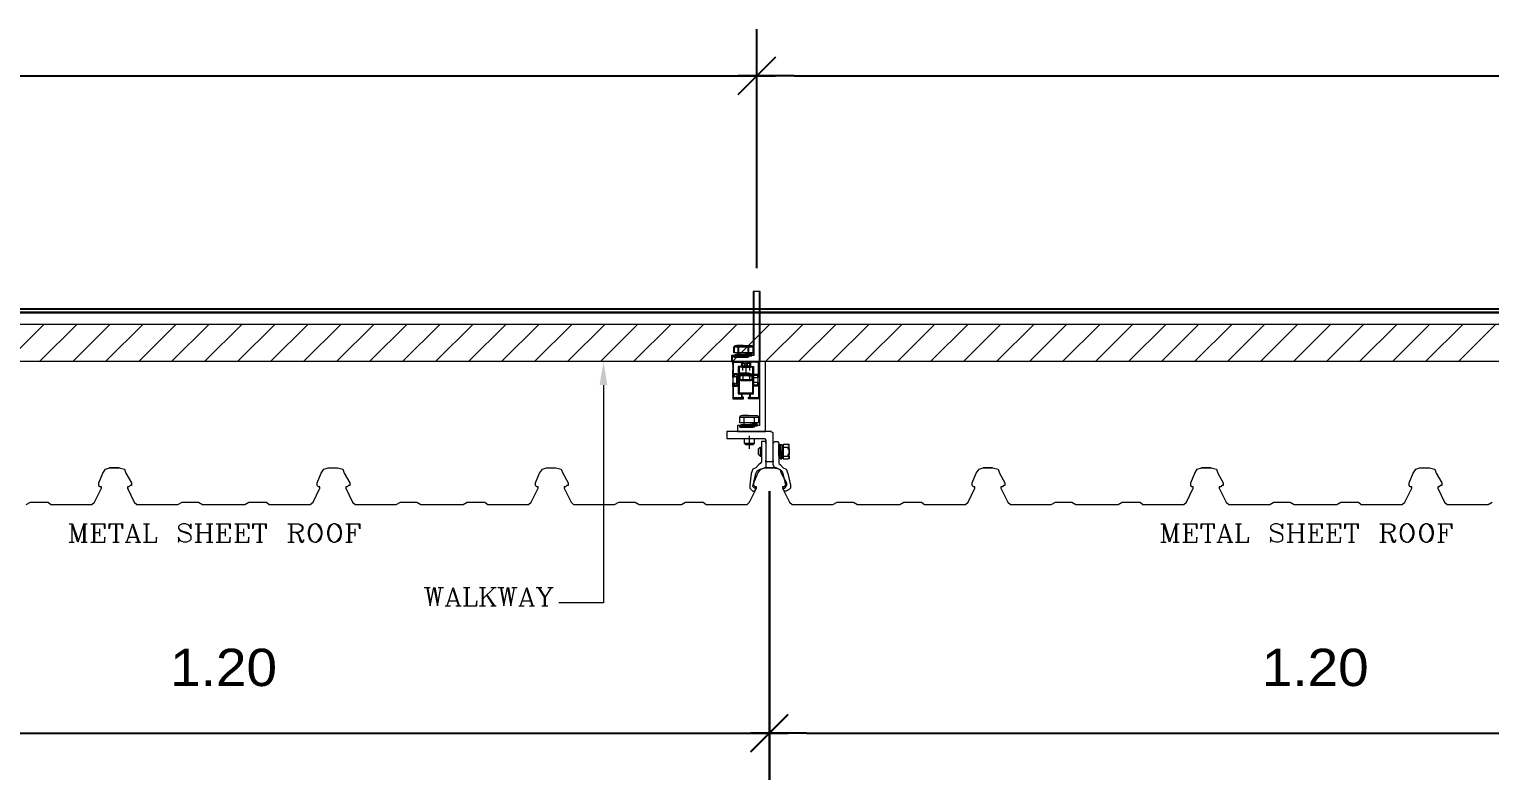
# Model space of a CAD drawing. Header units: millimetres. Extents: x 1732 to 2060, y 1135 to 1322.
# Drawn here: x 1812.8 to 1875.6, y 1198.4 to 1230.6 of the extents above; entities that cross this region are included whole.
import ezdxf

# ---------------------------------------------------------------- set-up
doc = ezdxf.new("R2010")
doc.units = ezdxf.units.MM
doc.layers.get('Defpoints').update_dxf_attribs({"color": 2})
doc.styles.add('MASTER', font='cordia.shx', dxfattribs={"width": 1.1})
doc.dimstyles.new('E0025', dxfattribs={"dimscale": 0.025, "dimtxt": 1.6, "dimasz": 1.6, "dimexe": 2, "dimexo": 1, "dimgap": 2, "dimtad": 1, "dimtih": 1, "dimtoh": 1, "dimdec": 4, "dimzin": 0, "dimdsep": 46, "dimlunit": 6, "dimtxsty": 'MASTER', "dimblk": 'AA', "dimcen": 1, "dimclrd": 256, "dimclre": 256, "dimclrt": 256, "dimadec": 0, "dimazin": 0, "dimtfac": 1, "dimtdec": 4, "dimtix": 1, "dimtmove": 2, "dimatfit": 3, "dimfxl": 1, "dimtolj": 1, "dimtzin": 0, "dimarcsym": 0})

# ---------------------------------------------------------------- blocks, each defined once
blk = doc.blocks.new('AA')
at = {"color": 3}
blk.add_line((-0.5, -0.5), (0.5, 0.5), dxfattribs=at)
at = {"color": 8}
blk.add_line((-1, 0), (0.5, 0), dxfattribs=at)
blk = doc.blocks.new('*D8')
at = {"lineweight": -2}
for p, q in [((1.8188, -0.1789), (1.8188, -0.4881)), ((2.9888, -0.1789), (2.9888, -0.4881)), ((1.8588, -0.4381), (2.9488, -0.4381))]:
    blk.add_line(p, q, dxfattribs=at)
at = {"layer": 'Defpoints', "color": 0}
for p in [(1.8188, -0.1539), (2.9888, -0.1539), (2.9888, -0.4381)]:
    blk.add_point(p, dxfattribs=at)
at = {"linetype": 'ByBlock', "lineweight": -2, "xscale": 0.04, "yscale": 0.04, "zscale": 0.04, "rotation": 180}
blk.add_blockref('AA', (1.8188, -0.4381), dxfattribs=at)
at = {"linetype": 'ByBlock', "lineweight": -2, "xscale": 0.04, "yscale": 0.04, "zscale": 0.04}
blk.add_blockref('AA', (2.9888, -0.4381), dxfattribs=at)
at = {"insert": (2.4038, -0.3681), "char_height": 0.04, "attachment_point": 5, "style": 'MASTER'}
blk.add_mtext('\\A1;1.20', dxfattribs=at)
blk = doc.blocks.new('*D9')
at = {"lineweight": -2}
for p, q in [((2.9885, -0.1789), (2.9885, -0.4881)), ((4.1585, -0.1789), (4.1585, -0.4881)), ((3.0285, -0.4381), (4.1185, -0.4381))]:
    blk.add_line(p, q, dxfattribs=at)
at = {"layer": 'Defpoints', "color": 0}
for p in [(2.9885, -0.1539), (4.1585, -0.1539), (4.1585, -0.4381)]:
    blk.add_point(p, dxfattribs=at)
at = {"linetype": 'ByBlock', "lineweight": -2, "xscale": 0.04, "yscale": 0.04, "zscale": 0.04, "rotation": 180}
blk.add_blockref('AA', (2.9885, -0.4381), dxfattribs=at)
at = {"linetype": 'ByBlock', "lineweight": -2, "xscale": 0.04, "yscale": 0.04, "zscale": 0.04}
blk.add_blockref('AA', (4.1585, -0.4381), dxfattribs=at)
at = {"insert": (3.5735, -0.3681), "char_height": 0.04, "attachment_point": 5, "style": 'MASTER'}
blk.add_mtext('\\A1;1.20', dxfattribs=at)
blk = doc.blocks.new('A$C5e33dab7')
at = {"color": 3, "lineweight": 0}
for points in [[(0.0106, 0.0063), (-0.0127, 0.0063), (-0.0127, 0), (0.0172, 0), (0.0172, 0.075), (0.0106, 0.075)], [(-0.0101, 0.0155), (-0.0086, 0.017), (0.0084, 0.017), (0.0101, 0.0155), (0.0101, 0.0091), (-0.0101, 0.0091)]]:
    blk.add_lwpolyline(points, close=True, dxfattribs=at)
for points in [[(-0.0008, 0.017), (-0.0071, 0.017)], [(-0.0056, 0.017), (-0.0041, 0.017), (-0.0025, 0.017)], [(-0.0101, 0.0155), (-0.0056, 0.0155)], [(0.0084, 0.0076), (0.0008, 0.0076), (-0.0041, 0.0061), (-0.0086, 0.0061), (-0.0101, 0.0061), (-0.0086, 0.0061), (-0.0086, 0.0076), (-0.0041, 0.0076), (0.0008, 0.0076), (0.0038, 0.0076), (0.0053, 0.0091), (0.0068, 0.0091), (0.0053, 0.0091), (0.0068, 0.0091), (0.0084, 0.0091), (0.0068, 0.0091), (0.0053, 0.0076), (0.0008, 0.0076), (0.0038, 0.0076), (0.0038, 0.0091), (0.0053, 0.0091), (-0.0056, 0.0091)], [(-0.0101, 0.0046), (-0.0086, 0.0046), (-0.0086, 0.0061), (0.0008, 0.0061), (0.0038, 0.0061), (0.0084, 0.0061), (0.0038, 0.0061), (0.0008, 0.0046), (-0.0056, 0.0046), (-0.0071, 0.0046), (-0.0086, 0.0046), (-0.0071, 0.0046), (-0.0086, 0.0046), (-0.0101, 0.0046), (-0.0101, 0.0061), (-0.0086, 0.0061)], [(0.0084, 0.0091), (-0.0086, 0.0091)], [(0.0053, 0.0046), (0.0053, 0.0061), (0.0023, 0.0046), (-0.0008, 0.0046), (-0.0041, 0.0046), (-0.0056, 0.0046), (-0.0071, 0.0046), (0.0038, 0.0046), (0.0038, 0.0061), (0.0068, 0.0061), (0.0084, 0.0061), (0.0084, 0.0076), (0.0084, 0.0091), (0.0068, 0.0091), (0.0053, 0.0091), (0.0053, 0.0155), (0.0101, 0.0155)], [(-0.0056, 0.0076), (-0.0056, 0.0091), (-0.0056, 0.0155), (-0.0041, 0.0155), (0.0038, 0.0155), (0.0053, 0.0155)], [(-0.0008, 0.0046), (-0.0025, 0.0046), (-0.0041, 0.0046), (-0.0056, 0.0046)], [(0.0053, 0.0046), (0.0038, 0.0046)]]:
    blk.add_lwpolyline(points, dxfattribs=at)
blk = doc.blocks.new('*D13')
at = {"lineweight": -2}
for p, q in [((0.6353, 0.06), (0.6353, 0.3158)), ((2.9753, 0.06), (2.9753, 0.3158)), ((0.6753, 0.2658), (2.9353, 0.2658))]:
    blk.add_line(p, q, dxfattribs=at)
at = {"layer": 'Defpoints', "color": 0}
for p in [(2.9753, 0.2658), (0.6353, 0.035), (2.9753, 0.035)]:
    blk.add_point(p, dxfattribs=at)
at = {"linetype": 'ByBlock', "lineweight": -2, "xscale": 0.04, "yscale": 0.04, "zscale": 0.04, "rotation": 180}
blk.add_blockref('AA', (0.6353, 0.2658), dxfattribs=at)
at = {"linetype": 'ByBlock', "lineweight": -2, "xscale": 0.04, "yscale": 0.04, "zscale": 0.04}
blk.add_blockref('AA', (2.9753, 0.2658), dxfattribs=at)
at = {"insert": (1.8053, 0.3358), "char_height": 0.04, "attachment_point": 5, "style": 'MASTER'}
blk.add_mtext('\\A1;ADJUST', dxfattribs=at)
blk = doc.blocks.new('*D14')
at = {"lineweight": -2}
for p, q in [((2.9753, 0.06), (2.9753, 0.3158)), ((5.3151, 0.06), (5.3151, 0.3158)), ((3.0153, 0.2658), (5.2751, 0.2658))]:
    blk.add_line(p, q, dxfattribs=at)
at = {"layer": 'Defpoints', "color": 0}
for p in [(5.3151, 0.2658), (2.9753, 0.035), (5.3151, 0.035)]:
    blk.add_point(p, dxfattribs=at)
at = {"linetype": 'ByBlock', "lineweight": -2, "xscale": 0.04, "yscale": 0.04, "zscale": 0.04, "rotation": 180}
blk.add_blockref('AA', (2.9753, 0.2658), dxfattribs=at)
at = {"linetype": 'ByBlock', "lineweight": -2, "xscale": 0.04, "yscale": 0.04, "zscale": 0.04}
blk.add_blockref('AA', (5.3151, 0.2658), dxfattribs=at)
at = {"insert": (4.1452, 0.3358), "char_height": 0.04, "attachment_point": 5, "style": 'MASTER'}
blk.add_mtext('\\A1;ADJUST', dxfattribs=at)
blk = doc.blocks.new('A$Cea3d7e5b')
at = {"color": 80}
blk.add_line((0.3278, 0.0523), (4.5576, 0.0523), dxfattribs=at)
blk.add_lwpolyline([(4.5576, 0.0523), (0.3278, 0.0523), (0.3278, 0.0564), (4.5576, 0.0564)], close=True, dxfattribs=at)
at = {"color": 3}
blk.add_blockref('A$C5e33dab7', (2.3228, 0), dxfattribs=at)
blk = doc.blocks.new('A$C39f6e9bc')
at = {"color": 80}
blk.add_line((0.96642, 0.01229), (5.19622, 0.01229), dxfattribs=at)
blk.add_lwpolyline([(5.19622, 0.01229), (0.96642, 0.01229), (0.96642, 0.01634), (5.19622, 0.01634)], close=True, dxfattribs=at)
at = {"color": 8, "lineweight": 0}
blk.add_lwpolyline([(3.36017, -0.04006), (0.3693, -0.04006), (0.3693, 0), (3.36017, 0), (4.28704, 0), (4.28704, -0.04006)], close=True, dxfattribs=at)
for points in [[(2.17141, -0.04031), (2.21146, 0)], [(2.20665, -0.04031), (2.24696, 0)], [(2.24214, -0.04031), (2.2822, 0)], [(2.27738, -0.04031), (2.31769, 0)], [(2.31287, -0.04031), (2.35293, 0)], [(2.34811, -0.04031), (2.38842, 0)], [(2.38335, -0.04031), (2.42366, 0)], [(2.41885, -0.04031), (2.4589, 0)], [(2.45408, -0.04031), (2.49439, 0)], [(2.48958, -0.04031), (2.52963, 0)], [(2.52482, -0.04031), (2.56513, 0)], [(2.56031, -0.04031), (2.60037, 0)], [(2.59555, -0.04031), (2.63586, 0)], [(2.63104, -0.04031), (2.6711, 0)], [(2.66628, -0.04031), (2.70659, 0)], [(2.70152, -0.04031), (2.74183, 0)], [(2.73701, -0.04031), (2.77732, 0)], [(2.77225, -0.04031), (2.81256, 0)], [(2.80775, -0.04031), (2.8478, 0)], [(2.84299, -0.04031), (2.8833, 0)], [(2.87848, -0.04031), (2.91854, 0)], [(2.91372, -0.04031), (2.95403, 0)], [(2.94921, -0.04031), (2.98927, 0)], [(2.98445, -0.04031), (3.02476, 0)], [(3.01994, -0.04031), (3.06, 0)], [(3.05518, -0.04031), (3.09549, 0)], [(3.09042, -0.04031), (3.13073, 0)], [(3.12592, -0.04031), (3.16597, 0)], [(3.16115, -0.04031), (3.20146, 0)], [(3.19665, -0.04031), (3.2367, 0)], [(3.23189, -0.04031), (3.2722, 0)], [(3.26738, -0.04031), (3.30744, 0)], [(3.30262, -0.04031), (3.34293, 0)], [(3.33811, -0.04031), (3.37817, 0)], [(3.37335, -0.04031), (3.41366, 0)], [(3.40859, -0.04031), (3.4489, 0)], [(3.44408, -0.04031), (3.48439, 0)], [(3.47932, -0.04031), (3.51963, 0)], [(3.51482, -0.04031), (3.55487, 0)], [(3.55006, -0.04031), (3.59037, 0)], [(3.58555, -0.04031), (3.62561, 0)], [(3.62079, -0.04031), (3.6611, 0)], [(3.65628, -0.04031), (3.69634, 0)], [(3.69152, -0.04031), (3.73183, 0)], [(3.72701, -0.04031), (3.76707, 0)], [(2.19245, -0.19344), (2.19676, -0.19065), (2.21577, -0.19065), (2.21882, -0.19344), (2.22034, -0.19344), (2.26115, -0.19344), (2.26268, -0.19344), (2.26546, -0.19065), (2.27282, -0.17594), (2.27282, -0.17442), (2.2713, -0.17442), (2.27003, -0.1729), (2.27003, -0.17011), (2.27434, -0.15972), (2.27738, -0.15541), (2.28169, -0.15389), (2.29183, -0.15389), (2.28169, -0.15389)], [(2.28144, -0.15389), (2.29234, -0.15389)], [(2.29183, -0.15389), (2.29766, -0.15541), (2.29918, -0.15972), (2.30501, -0.17011), (2.30501, -0.1729), (2.30375, -0.1729), (2.30223, -0.17442), (2.3007, -0.17442), (2.3007, -0.17594), (2.30806, -0.19065), (2.31085, -0.19344), (2.31237, -0.19344), (2.3547, -0.19344), (2.35927, -0.19065), (2.37676, -0.19065), (2.38107, -0.19344), (2.38259, -0.19344), (2.42645, -0.19344), (2.43076, -0.19065), (2.44977, -0.19065), (2.45282, -0.19344), (2.45434, -0.19344), (2.49515, -0.19344), (2.49668, -0.19344), (2.49972, -0.19065), (2.50682, -0.17594), (2.50682, -0.17442), (2.50555, -0.17442), (2.50403, -0.1729), (2.50403, -0.17011), (2.50834, -0.15972), (2.51138, -0.15541), (2.51569, -0.15389), (2.52583, -0.15389), (2.53166, -0.15541), (2.53318, -0.15972), (2.53901, -0.17011), (2.53901, -0.1729), (2.53775, -0.1729), (2.53623, -0.17442), (2.5347, -0.17442), (2.5347, -0.17594), (2.54206, -0.19065), (2.54485, -0.19344), (2.54637, -0.19344), (2.5887, -0.19344), (2.59327, -0.19065), (2.61076, -0.19065), (2.61507, -0.19344), (2.61659, -0.19344), (2.66045, -0.19344), (2.66476, -0.19065), (2.68377, -0.19065), (2.68682, -0.19344), (2.68834, -0.19344), (2.72915, -0.19344), (2.73068, -0.19344), (2.73346, -0.19065), (2.74082, -0.17594), (2.74082, -0.17442), (2.73955, -0.17442), (2.73803, -0.1729), (2.73803, -0.17011), (2.74234, -0.15972), (2.74538, -0.15541), (2.74969, -0.15389), (2.75983, -0.15389), (2.76566, -0.15541), (2.76718, -0.15972), (2.77301, -0.17011), (2.77301, -0.1729), (2.77149, -0.1729), (2.77023, -0.17442), (2.7687, -0.17442), (2.7687, -0.17594), (2.77606, -0.19065), (2.77885, -0.19344), (2.78037, -0.19344), (2.8227, -0.19344), (2.82727, -0.19065), (2.84476, -0.19065), (2.84907, -0.19344), (2.85059, -0.19344), (2.89445, -0.19344), (2.89876, -0.19065), (2.91777, -0.19065), (2.92082, -0.19344), (2.92234, -0.19344), (2.96315, -0.19344), (2.96468, -0.19344), (2.96746, -0.19065), (2.97482, -0.17594), (2.97482, -0.17442), (2.97355, -0.17442), (2.97203, -0.1729), (2.97203, -0.17011), (2.97634, -0.15972), (2.97938, -0.15541), (2.98369, -0.15389), (2.99383, -0.15389), (2.98369, -0.15389), (2.99383, -0.15389), (2.99966, -0.15541), (3.00118, -0.15972), (3.00701, -0.17011), (3.00701, -0.1729), (3.00549, -0.1729), (3.00423, -0.17442), (3.0027, -0.17442), (3.0027, -0.17594), (3.01006, -0.19065), (3.01285, -0.19344), (3.01437, -0.19344), (3.0567, -0.19344), (3.06127, -0.19065), (3.07876, -0.19065), (3.08307, -0.19344), (3.08459, -0.19344), (3.12845, -0.19344), (3.13276, -0.19065), (3.15177, -0.19065), (3.15482, -0.19344), (3.15634, -0.19344), (3.19715, -0.19344), (3.19868, -0.19344), (3.20146, -0.19065), (3.20882, -0.17594), (3.20882, -0.17442), (3.2073, -0.17442), (3.20603, -0.1729), (3.20603, -0.17011), (3.21034, -0.15972), (3.21338, -0.15541), (3.21769, -0.15389), (3.22783, -0.15389), (3.21769, -0.15389)], [(3.22783, -0.15389), (3.23366, -0.15541), (3.23518, -0.15972), (3.24101, -0.17011), (3.24101, -0.1729), (3.23949, -0.1729), (3.23823, -0.17442), (3.2367, -0.17442), (3.2367, -0.17594), (3.24406, -0.19065), (3.24685, -0.19344), (3.24837, -0.19344), (3.2907, -0.19344), (3.29527, -0.19065), (3.31276, -0.19065), (3.31707, -0.19344), (3.31859, -0.19344), (3.36245, -0.19344), (3.36676, -0.19065), (3.38577, -0.19065), (3.38882, -0.19344), (3.39034, -0.19344), (3.43115, -0.19344), (3.43268, -0.19344), (3.43546, -0.19065), (3.44282, -0.17594), (3.44282, -0.17442), (3.4413, -0.17442), (3.44003, -0.1729), (3.44003, -0.17011), (3.44434, -0.15972), (3.44713, -0.15541), (3.45169, -0.15389), (3.46183, -0.15389), (3.45169, -0.15389)], [(3.45144, -0.15389), (3.46208, -0.15389)], [(3.46183, -0.15389), (3.46766, -0.15541), (3.46918, -0.15972), (3.47501, -0.17011), (3.47501, -0.1729), (3.47349, -0.1729), (3.47223, -0.17442), (3.4707, -0.17442), (3.4707, -0.17594), (3.47806, -0.19065), (3.48085, -0.19344), (3.48237, -0.19344), (3.5247, -0.19344), (3.52927, -0.19065), (3.54676, -0.19065), (3.55107, -0.19344), (3.55259, -0.19344), (3.59645, -0.19344), (3.60076, -0.19065), (3.61977, -0.19065), (3.62282, -0.19344), (3.62408, -0.19344), (3.66515, -0.19344), (3.66668, -0.19344), (3.66946, -0.19065), (3.67682, -0.17594), (3.67682, -0.17442), (3.6753, -0.17442), (3.67403, -0.1729), (3.67403, -0.17011), (3.67834, -0.15972), (3.68113, -0.15541), (3.68569, -0.15389), (3.69583, -0.15389), (3.70166, -0.15541), (3.70318, -0.15972), (3.70901, -0.17011), (3.70901, -0.1729), (3.70749, -0.1729), (3.70623, -0.17442), (3.7047, -0.17442), (3.7047, -0.17594), (3.71206, -0.19065), (3.71485, -0.19344), (3.71637, -0.19344), (3.7587, -0.19344), (3.76301, -0.19065)], [(2.30172, -0.17721), (2.30172, -0.17569)]]:
    blk.add_lwpolyline(points, dxfattribs=at)
at = {"color": 3, "lineweight": 0}
for points in [[(2.94946, -0.04082), (2.95023, -0.04006)], [(2.95023, -0.04259), (2.94946, -0.0431), (2.94946, -0.04259), (2.94946, -0.04208), (2.94946, -0.04183), (2.94946, -0.04132), (2.94946, -0.04107), (2.94946, -0.04056), (2.94946, -0.04006), (2.96087, -0.04006), (2.96087, -0.04132), (2.96087, -0.04158), (2.95961, -0.04158), (2.95935, -0.04183), (2.95935, -0.04538), (2.96746, -0.04538), (2.96772, -0.04513), (2.96772, -0.04158), (2.9662, -0.04158), (2.9662, -0.04132), (2.9662, -0.04031), (2.9662, -0.04006), (2.97761, -0.04006), (2.97761, -0.04031), (2.97761, -0.04056), (2.97761, -0.04082), (2.97761, -0.04107), (2.97761, -0.04132), (2.97761, -0.04183)], [(2.94946, -0.04208), (2.95023, -0.04132)], [(2.94946, -0.0431), (2.94946, -0.04361), (2.94946, -0.04386), (2.94946, -0.04437), (2.94946, -0.04462), (2.94946, -0.04538), (2.94946, -0.04563), (2.94946, -0.04614), (2.94946, -0.04639), (2.94946, -0.04715), (2.94946, -0.04741), (2.95023, -0.04639)], [(2.94946, -0.04462), (2.95023, -0.04386)], [(2.94946, -0.04589), (2.95023, -0.04538)], [(2.95048, -0.04082), (2.95124, -0.04006)], [(2.952, -0.04082), (2.95251, -0.04006)], [(2.95327, -0.04082), (2.95403, -0.04006)], [(2.95454, -0.04082), (2.9553, -0.04006)], [(2.9553, -0.04639), (2.95631, -0.04538)], [(2.9553, -0.04766), (2.95606, -0.0469)], [(2.95555, -0.04082), (2.95656, -0.04006)], [(2.97076, -0.04639), (2.95606, -0.04639), (2.95606, -0.07377), (2.95631, -0.07377), (2.97076, -0.07377), (2.97101, -0.07377), (2.97101, -0.04639), (2.97076, -0.04639), (2.97152, -0.04538)], [(2.95656, -0.04639), (2.95758, -0.04538)], [(2.95707, -0.04082), (2.95758, -0.04006)], [(2.95808, -0.04639), (2.95935, -0.04462)], [(2.95834, -0.04082), (2.9591, -0.04006)], [(2.95859, -0.04183), (2.96037, -0.04006)], [(2.95859, -0.0431), (2.95935, -0.04208)], [(2.95859, -0.04437), (2.95935, -0.04335)], [(2.9591, -0.04513), (2.96366, -0.04513), (2.96366, -0.04082)], [(2.95935, -0.04639), (2.96011, -0.04538)], [(2.96011, -0.04158), (2.96087, -0.04082)], [(2.96011, -0.04969), (2.96011, -0.04639), (2.96113, -0.04538), (2.9662, -0.04538), (2.96721, -0.04639), (2.96721, -0.04969)], [(2.96011, -0.04639), (2.96721, -0.04639)], [(2.96062, -0.04639), (2.96138, -0.04538)], [(2.96113, -0.04183), (2.96113, -0.04006)], [(2.96189, -0.04513), (2.96189, -0.04183)], [(2.96189, -0.04639), (2.9629, -0.04538)], [(2.96315, -0.04639), (2.96417, -0.04538)], [(2.96366, -0.05172), (2.96366, -0.04234)], [(2.96797, -0.04513), (2.96366, -0.04513)], [(2.96442, -0.04639), (2.96518, -0.04538)], [(2.96518, -0.04513), (2.96518, -0.04183)], [(2.96569, -0.04639), (2.96645, -0.04538)], [(2.96594, -0.04183), (2.96594, -0.04006)], [(2.9662, -0.04056), (2.9667, -0.04006)], [(2.96645, -0.04158), (2.96797, -0.04006)], [(2.96696, -0.04639), (2.96848, -0.04462)], [(2.96772, -0.04158), (2.96924, -0.04006)], [(2.96772, -0.04285), (2.96848, -0.04208)], [(2.96772, -0.04411), (2.96848, -0.0431)], [(2.96797, -0.04639), (2.96924, -0.04538)], [(2.97685, -0.04107), (2.97685, -0.04082), (2.96848, -0.04082), (2.96848, -0.04538), (2.96873, -0.04538), (2.97177, -0.04538), (2.97177, -0.05375), (2.97228, -0.05375), (2.97685, -0.05375), (2.97685, -0.04107), (2.97761, -0.04056), (2.97761, -0.04031)], [(2.96949, -0.04639), (2.97051, -0.04538)], [(2.96975, -0.04082), (2.97051, -0.04006)], [(2.97101, -0.04082), (2.97177, -0.04006)], [(2.97101, -0.04715), (2.97177, -0.04639)], [(2.97228, -0.04082), (2.97304, -0.04006)], [(2.97355, -0.04082), (2.97431, -0.04006)], [(2.97482, -0.04082), (2.97583, -0.04006)], [(2.97608, -0.04082), (2.97685, -0.04006)], [(2.97685, -0.04234), (2.97761, -0.04183), (2.97761, -0.04208), (2.97761, -0.04259), (2.97761, -0.0431), (2.97761, -0.04361), (2.97761, -0.04386), (2.97761, -0.04437), (2.97685, -0.04487)], [(2.97685, -0.04361), (2.97761, -0.0431), (2.97761, -0.04285)], [(2.97685, -0.04639), (2.97761, -0.04563), (2.97761, -0.04538), (2.97761, -0.04462), (2.97761, -0.04437)], [(2.97685, -0.04741), (2.97761, -0.0469)], [(2.97761, -0.04538), (2.97761, -0.04563), (2.97761, -0.04614), (2.97761, -0.04639), (2.97761, -0.04715), (2.97761, -0.04741), (2.97761, -0.04792)], [(2.94946, -0.04741), (2.94946, -0.04792), (2.94946, -0.04817), (2.94946, -0.04868), (2.94946, -0.04893), (2.94946, -0.04969), (2.95023, -0.04893)], [(2.94946, -0.04842), (2.95023, -0.04766)], [(2.94946, -0.05654), (2.94946, -0.06363), (2.95377, -0.06363), (2.95377, -0.06693), (2.94946, -0.06693), (2.94946, -0.06363), (2.94946, -0.06313), (2.95073, -0.06313), (2.95099, -0.06313), (2.95099, -0.06541), (2.95124, -0.06566), (2.95504, -0.06566), (2.95504, -0.06541), (2.9553, -0.06541), (2.9553, -0.05476), (2.95504, -0.05451), (2.95099, -0.05451), (2.95099, -0.05654), (2.95073, -0.05679), (2.94946, -0.05679), (2.94946, -0.05654), (2.94946, -0.05603), (2.94946, -0.05577), (2.94946, -0.05501), (2.94946, -0.05476), (2.94946, -0.05425), (2.94946, -0.054), (2.94946, -0.05349), (2.94946, -0.05299), (2.94946, -0.05248), (2.94946, -0.05223), (2.94946, -0.05172), (2.94946, -0.05121), (2.94946, -0.0507), (2.94946, -0.05045), (2.94946, -0.04994), (2.94946, -0.04969)], [(2.94946, -0.05096), (2.95023, -0.05045)], [(2.94946, -0.05223), (2.95023, -0.05172)], [(2.94946, -0.05349), (2.95023, -0.05273)], [(2.95377, -0.06363), (2.95377, -0.05654), (2.94946, -0.05654), (2.94946, -0.05299), (2.95377, -0.05299), (2.95377, -0.05654)], [(2.94946, -0.05501), (2.94946, -0.05476), (2.95048, -0.05375)], [(2.94946, -0.05603), (2.95175, -0.05375)], [(2.94997, -0.05679), (2.95099, -0.05603)], [(2.95225, -0.05451), (2.95301, -0.05375)], [(2.95327, -0.05451), (2.95428, -0.05375)], [(2.95454, -0.05451), (2.95606, -0.05324)], [(2.9553, -0.04893), (2.95606, -0.04817)], [(2.9553, -0.0502), (2.95606, -0.04944)], [(2.9553, -0.05172), (2.95606, -0.0507)], [(2.9553, -0.05273), (2.95606, -0.05172)], [(2.9553, -0.05527), (2.95606, -0.05451)], [(2.9553, -0.05679), (2.95606, -0.05577)], [(2.9553, -0.05806), (2.95606, -0.05679)], [(2.9553, -0.05932), (2.95606, -0.05831)], [(2.9553, -0.06034), (2.95606, -0.05958)], [(2.9553, -0.06186), (2.95606, -0.06085)], [(2.9553, -0.06313), (2.95606, -0.06211)], [(2.95707, -0.05248), (2.95808, -0.05248), (2.95808, -0.05349), (2.96417, -0.05349), (2.9662, -0.05349), (2.96924, -0.05349), (2.9662, -0.05349), (2.96417, -0.05248), (2.96011, -0.05248), (2.9591, -0.05248), (2.95808, -0.05248), (2.9591, -0.05248), (2.95808, -0.05248), (2.95707, -0.05248), (2.95707, -0.05349), (2.95808, -0.05349)], [(2.96924, -0.05451), (2.96417, -0.05451), (2.96113, -0.05349), (2.95808, -0.05349), (2.95707, -0.05349), (2.95808, -0.05349), (2.95808, -0.05451), (2.96113, -0.05451), (2.96417, -0.05451), (2.9662, -0.05451), (2.96721, -0.05552), (2.96823, -0.05552), (2.96721, -0.05552), (2.96823, -0.05552), (2.96924, -0.05552), (2.96823, -0.05552), (2.96721, -0.05451), (2.96417, -0.05451), (2.9662, -0.05451), (2.9662, -0.05552), (2.96721, -0.05552), (2.96011, -0.05552)], [(2.95707, -0.05958), (2.96011, -0.05958)], [(2.96924, -0.05552), (2.95808, -0.05552)], [(2.96721, -0.05248), (2.96721, -0.05349), (2.96518, -0.05248), (2.96315, -0.05248), (2.96113, -0.05248), (2.96011, -0.05248), (2.9591, -0.05248), (2.9662, -0.05248), (2.9662, -0.05349), (2.96823, -0.05349), (2.96924, -0.05349), (2.96924, -0.05451), (2.96924, -0.05552), (2.96823, -0.05552), (2.96721, -0.05552), (2.96721, -0.05958), (2.97025, -0.05958)], [(2.96315, -0.06059), (2.9591, -0.06059)], [(2.96315, -0.05248), (2.96214, -0.05248), (2.96113, -0.05248), (2.96011, -0.05248)], [(2.96011, -0.05451), (2.96011, -0.05552), (2.96011, -0.05958), (2.96113, -0.05958), (2.9662, -0.05958), (2.96721, -0.05958)], [(2.96011, -0.06059), (2.96113, -0.06059), (2.96214, -0.06059)], [(2.96721, -0.05248), (2.9662, -0.05248)], [(2.97101, -0.04842), (2.97177, -0.04741)], [(2.97101, -0.04969), (2.97177, -0.04868)], [(2.97101, -0.05096), (2.97177, -0.04994)], [(2.97101, -0.05223), (2.97177, -0.05146)], [(2.97101, -0.05349), (2.97177, -0.05273)], [(2.97101, -0.05476), (2.97203, -0.05375)], [(2.97101, -0.05603), (2.97177, -0.05501)], [(2.97101, -0.0573), (2.97177, -0.05654)], [(2.97101, -0.05856), (2.97177, -0.0578)], [(2.97101, -0.05983), (2.97177, -0.05907)], [(2.97101, -0.06135), (2.97177, -0.06034)], [(2.97101, -0.06237), (2.97177, -0.06161)], [(2.97203, -0.05451), (2.97203, -0.05476), (2.97177, -0.05476), (2.97177, -0.06541), (2.97228, -0.06566), (2.97608, -0.06566), (2.97634, -0.06541), (2.97634, -0.06313), (2.97761, -0.06313), (2.97761, -0.06363), (2.97761, -0.06414), (2.97761, -0.06465), (2.97761, -0.0649), (2.97761, -0.06541), (2.97761, -0.06566), (2.97761, -0.06617), (2.97761, -0.06668), (2.97761, -0.06693), (2.97761, -0.06744), (2.97761, -0.06769), (2.97761, -0.06845), (2.97761, -0.06921), (2.97761, -0.06946), (2.97761, -0.07023), (2.97761, -0.07048), (2.97761, -0.07099)], [(2.97634, -0.05755), (2.97203, -0.05755)], [(2.97761, -0.05577), (2.97761, -0.05603), (2.97761, -0.05628), (2.97761, -0.05654), (2.97761, -0.05679), (2.97634, -0.05679), (2.97634, -0.05654), (2.97634, -0.05476), (2.97608, -0.05476), (2.97608, -0.05451), (2.97228, -0.05451)], [(2.97254, -0.05451), (2.9733, -0.05375)], [(2.9738, -0.05451), (2.97482, -0.05375)], [(2.97507, -0.05451), (2.97583, -0.05375)], [(2.97634, -0.05476), (2.97761, -0.05299)], [(2.97634, -0.05603), (2.97761, -0.05451)], [(2.97786, -0.05679), (2.97634, -0.05679)], [(2.97685, -0.04868), (2.97761, -0.04792), (2.97761, -0.04817), (2.97761, -0.04868), (2.97761, -0.04893), (2.97761, -0.04969), (2.97761, -0.04994), (2.97761, -0.05045), (2.97761, -0.0507), (2.97761, -0.05121), (2.97761, -0.05172), (2.97761, -0.05223), (2.97761, -0.05248), (2.97761, -0.05299), (2.97761, -0.05349), (2.97761, -0.054), (2.97761, -0.05425), (2.97761, -0.05476), (2.97761, -0.05501), (2.97761, -0.05577), (2.97685, -0.05679)], [(2.97685, -0.04994), (2.97761, -0.04944)], [(2.97685, -0.05146), (2.97761, -0.0507)], [(2.97685, -0.05273), (2.97761, -0.05197)], [(2.97685, -0.05375), (2.97685, -0.05349)], [(2.81079, -0.06566), (2.81079, -0.29865), (2.76313, -0.29865)], [(2.95023, -0.06693), (2.94946, -0.06744), (2.94946, -0.06693), (2.94946, -0.06668), (2.94946, -0.06617), (2.94946, -0.06566), (2.94946, -0.06541), (2.94946, -0.0649), (2.94946, -0.06465), (2.94946, -0.06414), (2.94946, -0.06363), (2.94997, -0.06313)], [(2.94946, -0.06515), (2.94946, -0.0649), (2.95099, -0.06363)], [(2.94946, -0.06617), (2.95099, -0.06465)], [(2.94946, -0.06744), (2.94946, -0.06744)], [(2.94946, -0.06744), (2.94946, -0.06769), (2.94946, -0.06845), (2.94946, -0.06921), (2.94946, -0.06946), (2.94946, -0.07023), (2.94946, -0.06997), (2.95023, -0.06946)], [(2.94946, -0.0687), (2.95023, -0.0682)], [(2.94946, -0.07023), (2.94946, -0.07048), (2.94946, -0.07099), (2.94946, -0.07124), (2.94946, -0.072), (2.94946, -0.07276), (2.94946, -0.07301), (2.94946, -0.07352), (2.94946, -0.07377), (2.94946, -0.07428), (2.94946, -0.07479), (2.94946, -0.07504), (2.94946, -0.07555), (2.94946, -0.07606), (2.94946, -0.07631), (2.94946, -0.07707), (2.94946, -0.07783), (2.94946, -0.07808), (2.94946, -0.07885), (2.94946, -0.0791), (2.94946, -0.07961), (2.94946, -0.07986), (2.94946, -0.08011), (2.96087, -0.08011), (2.96087, -0.07986), (2.96087, -0.07859), (2.96087, -0.07834), (2.95935, -0.07834), (2.95935, -0.07479), (2.95961, -0.07479), (2.96746, -0.07479), (2.96848, -0.07377)], [(2.94946, -0.07124), (2.95023, -0.07048)], [(2.94946, -0.07251), (2.95023, -0.072)], [(2.94946, -0.07276), (2.94946, -0.07276)], [(2.94946, -0.07377), (2.95023, -0.07327)], [(2.94946, -0.07504), (2.95023, -0.07454)], [(2.94946, -0.07631), (2.95023, -0.0758)], [(2.94946, -0.07758), (2.95023, -0.07707)], [(2.94946, -0.0791), (2.95023, -0.07808)], [(2.94972, -0.08011), (2.95048, -0.0791), (2.95023, -0.0791), (2.95023, -0.06617), (2.95504, -0.06617), (2.9553, -0.06642), (2.9553, -0.07479), (2.95859, -0.07479), (2.95859, -0.0791), (2.95048, -0.0791)], [(2.95073, -0.06617), (2.95149, -0.06566)], [(2.952, -0.06617), (2.95276, -0.06566)], [(2.95327, -0.06617), (2.95403, -0.06566)], [(2.95454, -0.06617), (2.95606, -0.06465)], [(2.9553, -0.06414), (2.95606, -0.06313)], [(2.9553, -0.06693), (2.95606, -0.06592)], [(2.9553, -0.0682), (2.95606, -0.06718)], [(2.9553, -0.06946), (2.95606, -0.06845)], [(2.9553, -0.07048), (2.95606, -0.06972)], [(2.9553, -0.072), (2.95606, -0.07099)], [(2.9553, -0.07327), (2.95606, -0.07225)], [(2.9553, -0.07454), (2.95606, -0.07352)], [(2.95631, -0.07479), (2.95707, -0.07377)], [(2.95758, -0.07479), (2.95834, -0.07377)], [(2.95859, -0.07479), (2.95961, -0.07377)], [(2.95859, -0.07606), (2.95935, -0.0753)], [(2.95859, -0.07732), (2.95935, -0.07656)], [(2.95859, -0.07859), (2.95935, -0.07783)], [(2.95986, -0.07479), (2.96087, -0.07377)], [(2.96138, -0.07479), (2.96214, -0.07377)], [(2.96265, -0.07479), (2.96341, -0.07377)], [(2.96392, -0.07479), (2.96468, -0.07377)], [(2.96518, -0.07479), (2.9662, -0.07377)], [(2.97761, -0.07352), (2.97761, -0.07377), (2.97761, -0.07428), (2.97761, -0.07479), (2.97761, -0.07504), (2.97761, -0.07555), (2.97761, -0.07606), (2.97761, -0.07631), (2.97761, -0.07707), (2.97761, -0.07783), (2.97761, -0.07808), (2.97761, -0.07885), (2.97761, -0.0791), (2.97761, -0.07961), (2.97761, -0.07986), (2.97761, -0.08011), (2.9662, -0.08011), (2.9662, -0.07986), (2.9662, -0.07859), (2.9662, -0.07834), (2.96746, -0.07834), (2.96772, -0.07834), (2.96772, -0.07808), (2.96772, -0.07479), (2.96746, -0.07479)], [(2.9662, -0.07986), (2.96848, -0.07758)], [(2.96645, -0.07479), (2.96746, -0.07377)], [(2.96772, -0.07606), (2.96848, -0.07504)], [(2.96772, -0.07707), (2.96848, -0.07631)], [(2.96899, -0.07479), (2.96975, -0.07377)], [(2.97025, -0.07479), (2.97177, -0.07301)], [(2.97101, -0.06363), (2.97177, -0.06287)], [(2.97101, -0.0649), (2.97177, -0.06414)], [(2.97101, -0.06642), (2.97203, -0.06541)], [(2.97101, -0.06744), (2.97177, -0.06668)], [(2.97101, -0.0687), (2.97177, -0.06794)], [(2.97101, -0.06997), (2.97177, -0.06921)], [(2.97101, -0.07149), (2.97177, -0.07048)], [(2.97101, -0.07276), (2.97177, -0.07175)], [(2.97152, -0.07479), (2.97177, -0.07428)], [(2.97634, -0.06262), (2.97203, -0.06262)], [(2.97228, -0.06617), (2.97304, -0.06566)], [(2.97355, -0.06617), (2.97431, -0.06566)], [(2.97482, -0.06617), (2.97583, -0.06566)], [(2.97608, -0.06617), (2.97761, -0.06465)], [(2.97786, -0.06287), (2.97634, -0.06287)], [(2.97634, -0.06363), (2.97659, -0.06313)], [(2.97634, -0.0649), (2.97761, -0.06313)], [(2.97685, -0.06668), (2.97761, -0.06592)], [(2.97685, -0.06794), (2.97761, -0.06744)], [(2.97685, -0.06921), (2.97761, -0.06845)], [(2.97685, -0.07048), (2.97761, -0.06972)], [(2.97685, -0.07175), (2.97761, -0.07099), (2.97761, -0.07124), (2.97761, -0.072), (2.97761, -0.07276), (2.97761, -0.07301), (2.97761, -0.07352), (2.97685, -0.07428)], [(2.97685, -0.07301), (2.97761, -0.07225)], [(2.97685, -0.07555), (2.97761, -0.07479)], [(2.97685, -0.07682), (2.97761, -0.07606)], [(2.97685, -0.07808), (2.97761, -0.07732)], [(2.95099, -0.08011), (2.95175, -0.0791)], [(2.95225, -0.08011), (2.95301, -0.0791)], [(2.95327, -0.08011), (2.95428, -0.0791)], [(2.95479, -0.08011), (2.95555, -0.0791)], [(2.95606, -0.08011), (2.95682, -0.0791)], [(2.95732, -0.08011), (2.95808, -0.0791)], [(2.95859, -0.08011), (2.96011, -0.07834)], [(2.95986, -0.08011), (2.96087, -0.07885)], [(2.9662, -0.07885), (2.96645, -0.07834)], [(2.96746, -0.08011), (2.96848, -0.0791)], [(2.96873, -0.08011), (2.96949, -0.0791)], [(2.97, -0.08011), (2.97076, -0.0791)], [(2.97152, -0.08011), (2.97203, -0.0791)], [(2.97254, -0.08011), (2.9733, -0.0791)], [(2.9738, -0.08011), (2.97482, -0.0791)], [(2.97507, -0.08011), (2.97583, -0.0791)], [(2.97659, -0.08011), (2.97761, -0.07859)], [(2.95682, -0.09963), (2.96163, -0.09963)], [(2.97558, -0.10749), (2.96772, -0.10749), (2.96315, -0.10901), (2.95834, -0.10901), (2.95682, -0.10901), (2.95834, -0.10901), (2.95834, -0.10749), (2.96315, -0.10749), (2.96772, -0.10749), (2.97076, -0.10749), (2.97254, -0.10597), (2.97406, -0.10597), (2.97254, -0.10597), (2.97406, -0.10597), (2.97558, -0.10597), (2.97406, -0.10597), (2.97254, -0.10749), (2.96772, -0.10749), (2.97076, -0.10749), (2.97076, -0.10597), (2.97254, -0.10597), (2.96163, -0.10597)], [(2.95682, -0.11054), (2.95834, -0.11054), (2.95834, -0.10901), (2.96772, -0.10901), (2.97076, -0.10901), (2.97558, -0.10901), (2.97076, -0.10901), (2.96772, -0.11054), (2.96163, -0.11054), (2.95986, -0.11054), (2.95834, -0.11054), (2.95986, -0.11054), (2.95834, -0.11054), (2.95682, -0.11054), (2.95682, -0.10901), (2.95834, -0.10901)], [(2.97558, -0.10597), (2.95834, -0.10597)], [(2.9662, -0.09811), (2.95986, -0.09811)], [(2.97254, -0.11054), (2.97254, -0.10901), (2.96924, -0.11054), (2.9662, -0.11054), (2.96315, -0.11054), (2.96163, -0.11054), (2.95986, -0.11054), (2.97076, -0.11054), (2.97076, -0.10901), (2.97406, -0.10901), (2.97558, -0.10901), (2.97558, -0.10749), (2.97558, -0.10597), (2.97406, -0.10597), (2.97254, -0.10597), (2.97254, -0.09963), (2.9771, -0.09963)], [(2.96163, -0.09811), (2.96315, -0.09811), (2.96468, -0.09811)], [(2.96163, -0.10749), (2.96163, -0.10597), (2.96163, -0.09963), (2.96315, -0.09963), (2.97076, -0.09963), (2.97254, -0.09963)], [(2.99256, -0.12752), (2.99434, -0.126), (2.99738, -0.126), (2.9989, -0.12752), (2.9989, -0.1478), (2.9989, -0.14932), (3.00042, -0.15085), (3.00346, -0.15389), (3.00676, -0.15541), (3.00828, -0.16023), (3.01132, -0.17265), (3.01132, -0.17569), (3.0098, -0.17721), (3.00676, -0.17899), (3.00524, -0.17899), (3.00346, -0.17721), (3.00346, -0.17569), (3.00524, -0.17569), (3.00676, -0.17417), (3.00346, -0.16023), (3.00194, -0.15718), (2.9989, -0.15541), (2.99586, -0.15389), (2.99434, -0.15389), (2.99256, -0.15085), (2.99256, -0.11814), (2.99256, -0.11662), (2.98952, -0.1151), (2.94439, -0.1151), (2.94287, -0.1151), (2.94287, -0.11662), (2.94287, -0.12118), (2.94287, -0.1227), (2.94439, -0.1227), (2.98344, -0.1227), (2.98496, -0.12448), (2.98496, -0.15085), (2.98496, -0.15389), (2.98344, -0.15389)], [(2.99079, -0.1151), (2.94313, -0.1151)], [(2.9662, -0.11054), (2.96468, -0.11054), (2.96315, -0.11054), (2.96163, -0.11054)], [(2.96163, -0.1227), (2.96163, -0.12752), (2.96315, -0.12904), (2.97076, -0.12904), (2.97254, -0.12752), (2.97254, -0.1227)], [(2.96696, -0.11966), (2.96696, -0.13361)], [(2.97254, -0.11054), (2.97076, -0.11054)], [(2.96163, -0.12752), (2.97254, -0.12752)], [(2.98496, -0.12752), (2.98496, -0.126), (2.98344, -0.126), (2.98014, -0.126), (2.98014, -0.12752), (2.98014, -0.1478), (2.97862, -0.14932), (2.9771, -0.15085), (2.97406, -0.15389), (2.97076, -0.15541), (2.96924, -0.16023), (2.96772, -0.17265), (2.96772, -0.17569), (2.96924, -0.17721), (2.97076, -0.17899), (2.97254, -0.17899), (2.97406, -0.17721), (2.97406, -0.17569), (2.97254, -0.17569), (2.97076, -0.17417), (2.97406, -0.16023), (2.97558, -0.15718), (2.97862, -0.15541), (2.98344, -0.15389), (2.99434, -0.15389)], [(2.97862, -0.13208), (2.98014, -0.13208)], [(2.9989, -0.13208), (2.9989, -0.13056), (2.9989, -0.12904)], [(2.9989, -0.13994), (2.9989, -0.13842), (2.9989, -0.13538), (2.9989, -0.13208), (2.9989, -0.13538), (2.9989, -0.13842), (2.9989, -0.14146), (3.00042, -0.14299), (3.00042, -0.14451), (3.00042, -0.14299), (3.00042, -0.13361), (2.9989, -0.13208), (2.9989, -0.12904), (3.00042, -0.12904), (3.00194, -0.12904), (3.00194, -0.13208), (3.00194, -0.13538), (3.00194, -0.1369), (3.00194, -0.14146), (3.00194, -0.14451), (3.00194, -0.1369), (3.00042, -0.13538), (3.00042, -0.12904), (3.00194, -0.12904)], [(3.00042, -0.14299), (2.9989, -0.14146), (2.9989, -0.13208), (2.9989, -0.12904), (2.9989, -0.13056)], [(3.00194, -0.13208), (3.00346, -0.13208), (3.00828, -0.13208), (3.0098, -0.13208), (3.0098, -0.12904), (3.00828, -0.12904)], [(3.00194, -0.14146), (3.00194, -0.14299), (3.00194, -0.1369), (3.00194, -0.14146), (3.00346, -0.14146), (3.00828, -0.14146)], [(3.00828, -0.13208), (3.00828, -0.13361), (3.0098, -0.13361), (3.0098, -0.13994), (3.00828, -0.13994), (3.00828, -0.14146), (3.0098, -0.14146), (3.0098, -0.14451), (3.00828, -0.14451), (3.0098, -0.14299), (3.0098, -0.13056), (3.00828, -0.12904), (3.00346, -0.12904), (3.00346, -0.14451), (3.00828, -0.14451)], [(3.00346, -0.14299), (3.00346, -0.13056)], [(3.00346, -0.13208), (3.00346, -0.14146), (3.00346, -0.13208)], [(3.0098, -0.13361), (3.0098, -0.13056)], [(2.97862, -0.14146), (2.98014, -0.14146)], [(2.99256, -0.14628), (2.99256, -0.1478), (2.99104, -0.1478), (2.98648, -0.1478), (2.98496, -0.1478), (2.98496, -0.14628)]]:
    blk.add_lwpolyline(points, dxfattribs=at)
for points in [[(2.9553, -0.04538), (2.9553, -0.05375), (2.95023, -0.05375), (2.95023, -0.04107), (2.95048, -0.04082), (2.95859, -0.04082), (2.95859, -0.04538)], [(2.97786, -0.10876), (2.95428, -0.10876), (2.95428, -0.1151), (2.98445, -0.1151), (2.98445, -0.04006), (2.97786, -0.04006)], [(2.97101, -0.04639), (2.95606, -0.04639), (2.95606, -0.07377), (2.97101, -0.07377)], [(2.95935, -0.04513), (2.95935, -0.04183), (2.96772, -0.04183), (2.96772, -0.04513)], [(2.95707, -0.05958), (2.95808, -0.06059), (2.96924, -0.06059), (2.97025, -0.05958), (2.97025, -0.05552), (2.95707, -0.05552)], [(2.97203, -0.06541), (2.97203, -0.05476), (2.97634, -0.05476), (2.97634, -0.06541)], [(2.97685, -0.06642), (2.97685, -0.0791), (2.96848, -0.0791), (2.96848, -0.07479), (2.97177, -0.07479), (2.97177, -0.06642), (2.97203, -0.06617), (2.97685, -0.06617)], [(2.95682, -0.09963), (2.95834, -0.09811), (2.97558, -0.09811), (2.9771, -0.09963), (2.9771, -0.10597), (2.95682, -0.10597)], [(2.97862, -0.13208), (2.97862, -0.14146), (2.9771, -0.13994), (2.9771, -0.13361)], [(3.00194, -0.14451), (3.00042, -0.14451)]]:
    blk.add_lwpolyline(points, close=True, dxfattribs=at)
at = {"color": 7, "lineweight": 0}
for points in [[(2.23826, -0.21397), (2.24181, -0.21397), (2.24764, -0.23096)], [(2.25424, -0.23375), (2.25424, -0.21397), (2.24764, -0.23375), (2.24105, -0.21397), (2.24105, -0.23375)], [(2.25424, -0.21397), (2.25778, -0.21397)], [(2.255, -0.21397), (2.255, -0.23375)], [(2.26159, -0.21397), (2.27655, -0.21397), (2.27655, -0.21955), (2.27578, -0.21397)], [(2.26438, -0.21397), (2.26438, -0.23375)], [(2.26539, -0.21397), (2.26539, -0.23375)], [(2.28238, -0.21397), (2.28136, -0.21955), (2.28136, -0.21397), (2.29556, -0.21397), (2.29556, -0.21955), (2.29455, -0.21397)], [(2.28795, -0.21397), (2.28795, -0.23375)], [(2.28897, -0.21397), (2.28897, -0.23375)], [(2.30012, -0.23375), (2.30671, -0.21397), (2.31331, -0.23375)], [(2.30671, -0.21676), (2.31229, -0.23375)], [(2.31787, -0.21397), (2.32446, -0.21397)], [(2.32091, -0.21397), (2.32091, -0.23375)], [(2.32167, -0.21397), (2.32167, -0.23375)], [(2.36781, -0.21676), (2.36857, -0.21397), (2.36857, -0.21955), (2.36781, -0.21676), (2.36578, -0.21499), (2.363, -0.21397), (2.36021, -0.21397), (2.35742, -0.21499), (2.35564, -0.21676), (2.35564, -0.21879), (2.3564, -0.22056), (2.35742, -0.22158), (2.35919, -0.22234), (2.36502, -0.22437), (2.3668, -0.22513), (2.36857, -0.22715)], [(2.35564, -0.21879), (2.35742, -0.22056), (2.35919, -0.22158), (2.36502, -0.22335), (2.3668, -0.22437), (2.36781, -0.22513), (2.36857, -0.22715), (2.36857, -0.23096), (2.3668, -0.23273), (2.36401, -0.23375), (2.36122, -0.23375), (2.35843, -0.23273), (2.3564, -0.23096), (2.35564, -0.22817), (2.35564, -0.23375), (2.3564, -0.23096)], [(2.37339, -0.21397), (2.37998, -0.21397)], [(2.37618, -0.21397), (2.37618, -0.23375)], [(2.37719, -0.21397), (2.37719, -0.23375)], [(2.38556, -0.21397), (2.39215, -0.21397)], [(2.38835, -0.21397), (2.38835, -0.23375)], [(2.38936, -0.21397), (2.38936, -0.23375)], [(2.39595, -0.21397), (2.41091, -0.21397), (2.41091, -0.21955), (2.4099, -0.21397)], [(2.39874, -0.21397), (2.39874, -0.23375)], [(2.39976, -0.21397), (2.39976, -0.23375)], [(2.41573, -0.21397), (2.43069, -0.21397), (2.43069, -0.21955), (2.42967, -0.21397)], [(2.41852, -0.21397), (2.41852, -0.23375)], [(2.41928, -0.21397), (2.41928, -0.23375)], [(2.43626, -0.21397), (2.43525, -0.21955), (2.43525, -0.21397), (2.44945, -0.21397), (2.44945, -0.21955), (2.44843, -0.21397)], [(2.44184, -0.21397), (2.44184, -0.23375)], [(2.44286, -0.21397), (2.44286, -0.23375)], [(2.47277, -0.21397), (2.48418, -0.21397), (2.48697, -0.21499), (2.48798, -0.21575), (2.48874, -0.21777), (2.48874, -0.21955), (2.48798, -0.22158), (2.48697, -0.22234), (2.48418, -0.22335), (2.47657, -0.22335)], [(2.47581, -0.21397), (2.47581, -0.23375)], [(2.47657, -0.21397), (2.47657, -0.23375)], [(2.48418, -0.21397), (2.48595, -0.21499), (2.48697, -0.21575), (2.48798, -0.21777), (2.48798, -0.21955), (2.48697, -0.22158), (2.48595, -0.22234), (2.48418, -0.22335)], [(2.50117, -0.21397), (2.49812, -0.21499), (2.49635, -0.21676), (2.49533, -0.21879), (2.49457, -0.22234), (2.49457, -0.22513), (2.49533, -0.22893), (2.49635, -0.23096), (2.49812, -0.23273), (2.50117, -0.23375), (2.50294, -0.23375), (2.50573, -0.23273), (2.5075, -0.23096), (2.50852, -0.22893), (2.50953, -0.22513), (2.50953, -0.22234), (2.50852, -0.21879), (2.5075, -0.21676), (2.50573, -0.21499), (2.50294, -0.21397), (2.50117, -0.21397), (2.49914, -0.21499), (2.49736, -0.21676), (2.49635, -0.21879), (2.49533, -0.22234), (2.49533, -0.22513), (2.49635, -0.22893), (2.49736, -0.23096), (2.49914, -0.23273), (2.50117, -0.23375)], [(2.5217, -0.21397), (2.51891, -0.21499), (2.51688, -0.21676), (2.51612, -0.21879), (2.51511, -0.22234), (2.51511, -0.22513), (2.51612, -0.22893), (2.51688, -0.23096), (2.51891, -0.23273), (2.5217, -0.23375), (2.52347, -0.23375), (2.52626, -0.23273), (2.52829, -0.23096), (2.52931, -0.22893), (2.53007, -0.22513), (2.53007, -0.22234), (2.52931, -0.21879), (2.52829, -0.21676), (2.52626, -0.21499), (2.52347, -0.21397), (2.5217, -0.21397), (2.51993, -0.21499), (2.5179, -0.21676), (2.51688, -0.21879), (2.51612, -0.22234), (2.51612, -0.22513), (2.51688, -0.22893), (2.5179, -0.23096), (2.51993, -0.23273), (2.5217, -0.23375)], [(2.53488, -0.21397), (2.54984, -0.21397), (2.54984, -0.21955), (2.54883, -0.21397)], [(2.53767, -0.21397), (2.53767, -0.23375)], [(2.53869, -0.21397), (2.53869, -0.23375)], [(3.40801, -0.21397), (3.41181, -0.21397), (3.41739, -0.23096)], [(3.42398, -0.23375), (3.42398, -0.21397), (3.41739, -0.23375), (3.41105, -0.21397), (3.41105, -0.23375)], [(3.42398, -0.21397), (3.42778, -0.21397)], [(3.425, -0.21397), (3.425, -0.23375)], [(3.43159, -0.21397), (3.44655, -0.21397), (3.44655, -0.21955), (3.44578, -0.21397)], [(3.43438, -0.21397), (3.43438, -0.23375)], [(3.43539, -0.21397), (3.43539, -0.23375)], [(3.45212, -0.21397), (3.45136, -0.21955), (3.45136, -0.21397), (3.46531, -0.21397), (3.46531, -0.21955), (3.46455, -0.21397)], [(3.45795, -0.21397), (3.45795, -0.23375)], [(3.45871, -0.21397), (3.45871, -0.23375)], [(3.47012, -0.23375), (3.47671, -0.21397), (3.48331, -0.23375)], [(3.47671, -0.21676), (3.48229, -0.23375)], [(3.48787, -0.21397), (3.49446, -0.21397)], [(3.49066, -0.21397), (3.49066, -0.23375)], [(3.49167, -0.21397), (3.49167, -0.23375)], [(3.53756, -0.21676), (3.53857, -0.21397), (3.53857, -0.21955), (3.53756, -0.21676), (3.53578, -0.21499), (3.533, -0.21397), (3.53021, -0.21397), (3.52742, -0.21499), (3.52539, -0.21676), (3.52539, -0.21879), (3.5264, -0.22056), (3.52742, -0.22158), (3.52919, -0.22234), (3.53477, -0.22437), (3.5368, -0.22513), (3.53857, -0.22715)], [(3.52539, -0.21879), (3.52742, -0.22056), (3.52919, -0.22158), (3.53477, -0.22335), (3.5368, -0.22437), (3.53756, -0.22513), (3.53857, -0.22715), (3.53857, -0.23096), (3.5368, -0.23273), (3.53401, -0.23375), (3.53122, -0.23375), (3.52818, -0.23273), (3.5264, -0.23096), (3.52539, -0.22817), (3.52539, -0.23375), (3.5264, -0.23096)], [(3.54339, -0.21397), (3.54998, -0.21397)], [(3.54618, -0.21397), (3.54618, -0.23375)], [(3.54694, -0.21397), (3.54694, -0.23375)], [(3.55556, -0.21397), (3.56215, -0.21397)], [(3.55835, -0.21397), (3.55835, -0.23375)], [(3.55936, -0.21397), (3.55936, -0.23375)], [(3.56595, -0.21397), (3.58091, -0.21397), (3.58091, -0.21955), (3.5799, -0.21397)], [(3.56874, -0.21397), (3.56874, -0.23375)], [(3.5695, -0.21397), (3.5695, -0.23375)], [(3.58547, -0.21397), (3.60069, -0.21397), (3.60069, -0.21955), (3.59967, -0.21397)], [(3.58826, -0.21397), (3.58826, -0.23375)], [(3.58928, -0.21397), (3.58928, -0.23375)], [(3.60626, -0.21397), (3.60525, -0.21955), (3.60525, -0.21397), (3.61945, -0.21397), (3.61945, -0.21955), (3.61843, -0.21397)], [(3.61184, -0.21397), (3.61184, -0.23375)], [(3.61286, -0.21397), (3.61286, -0.23375)], [(3.64277, -0.21397), (3.65418, -0.21397), (3.65697, -0.21499), (3.65773, -0.21575), (3.65874, -0.21777), (3.65874, -0.21955), (3.65773, -0.22158), (3.65697, -0.22234), (3.65418, -0.22335), (3.64657, -0.22335)], [(3.64556, -0.21397), (3.64556, -0.23375)], [(3.64657, -0.21397), (3.64657, -0.23375)], [(3.65418, -0.21397), (3.65595, -0.21499), (3.65697, -0.21575), (3.65773, -0.21777), (3.65773, -0.21955), (3.65697, -0.22158), (3.65595, -0.22234), (3.65418, -0.22335)], [(3.67091, -0.21397), (3.66812, -0.21499), (3.66635, -0.21676), (3.66533, -0.21879), (3.66432, -0.22234), (3.66432, -0.22513), (3.66533, -0.22893), (3.66635, -0.23096), (3.66812, -0.23273), (3.67091, -0.23375), (3.67294, -0.23375), (3.67573, -0.23273), (3.6775, -0.23096), (3.67852, -0.22893), (3.67953, -0.22513), (3.67953, -0.22234), (3.67852, -0.21879), (3.6775, -0.21676), (3.67573, -0.21499), (3.67294, -0.21397), (3.67091, -0.21397), (3.66914, -0.21499), (3.66711, -0.21676), (3.66635, -0.21879), (3.66533, -0.22234), (3.66533, -0.22513), (3.66635, -0.22893), (3.66711, -0.23096), (3.66914, -0.23273), (3.67091, -0.23375)], [(3.6917, -0.21397), (3.68891, -0.21499), (3.68688, -0.21676), (3.68612, -0.21879), (3.68511, -0.22234), (3.68511, -0.22513), (3.68612, -0.22893), (3.68688, -0.23096), (3.68891, -0.23273), (3.6917, -0.23375), (3.69347, -0.23375), (3.69626, -0.23273), (3.69829, -0.23096), (3.69905, -0.22893), (3.70007, -0.22513), (3.70007, -0.22234), (3.69905, -0.21879), (3.69829, -0.21676), (3.69626, -0.21499), (3.69347, -0.21397), (3.6917, -0.21397), (3.68967, -0.21499), (3.6879, -0.21676), (3.68688, -0.21879), (3.68612, -0.22234), (3.68612, -0.22513), (3.68688, -0.22893), (3.6879, -0.23096), (3.68967, -0.23273), (3.6917, -0.23375)], [(3.70488, -0.21397), (3.71984, -0.21397), (3.71984, -0.21955), (3.71883, -0.21397)], [(3.70767, -0.21397), (3.70767, -0.23375)], [(3.70843, -0.21397), (3.70843, -0.23375)], [(2.23826, -0.23375), (2.24384, -0.23375)], [(2.25119, -0.23375), (2.25778, -0.23375)], [(2.26159, -0.23375), (2.27655, -0.23375), (2.27655, -0.22817), (2.27578, -0.23375)], [(2.26539, -0.22335), (2.27097, -0.22335)], [(2.27097, -0.21955), (2.27097, -0.22715)], [(2.28517, -0.23375), (2.29176, -0.23375)], [(2.29835, -0.23375), (2.30393, -0.23375)], [(2.3019, -0.22817), (2.31052, -0.22817)], [(2.3095, -0.23375), (2.31508, -0.23375)], [(2.31787, -0.23375), (2.33207, -0.23375), (2.33207, -0.22817), (2.33105, -0.23375)], [(2.37339, -0.23375), (2.37998, -0.23375)], [(2.37719, -0.22335), (2.38835, -0.22335)], [(2.38556, -0.23375), (2.39215, -0.23375)], [(2.39595, -0.23375), (2.41091, -0.23375), (2.41091, -0.22817), (2.4099, -0.23375)], [(2.39976, -0.22335), (2.40533, -0.22335)], [(2.40533, -0.21955), (2.40533, -0.22715)], [(2.41573, -0.23375), (2.43069, -0.23375), (2.43069, -0.22817), (2.42967, -0.23375)], [(2.41928, -0.22335), (2.42511, -0.22335)], [(2.42511, -0.21955), (2.42511, -0.22715)], [(2.43905, -0.23375), (2.44564, -0.23375)], [(2.47277, -0.23375), (2.47936, -0.23375)], [(2.48139, -0.22335), (2.48317, -0.22437), (2.48418, -0.22513), (2.48697, -0.23172), (2.48798, -0.23273), (2.48874, -0.23273), (2.48976, -0.23172)], [(2.48317, -0.22437), (2.48418, -0.22614), (2.48595, -0.23273), (2.48697, -0.23375), (2.48874, -0.23375), (2.48976, -0.23172), (2.48976, -0.23096)], [(2.53488, -0.23375), (2.54147, -0.23375)], [(2.53869, -0.22335), (2.54426, -0.22335)], [(2.54426, -0.21955), (2.54426, -0.22715)], [(3.40801, -0.23375), (3.41384, -0.23375)], [(3.42119, -0.23375), (3.42778, -0.23375)], [(3.43159, -0.23375), (3.44655, -0.23375), (3.44655, -0.22817), (3.44578, -0.23375)], [(3.43539, -0.22335), (3.44097, -0.22335)], [(3.44097, -0.21955), (3.44097, -0.22715)], [(3.45517, -0.23375), (3.4615, -0.23375)], [(3.46809, -0.23375), (3.47393, -0.23375)], [(3.4719, -0.22817), (3.48052, -0.22817)], [(3.4795, -0.23375), (3.48508, -0.23375)], [(3.48787, -0.23375), (3.50207, -0.23375), (3.50207, -0.22817), (3.50105, -0.23375)], [(3.54339, -0.23375), (3.54998, -0.23375)], [(3.54694, -0.22335), (3.55835, -0.22335)], [(3.55556, -0.23375), (3.56215, -0.23375)], [(3.56595, -0.23375), (3.58091, -0.23375), (3.58091, -0.22817), (3.5799, -0.23375)], [(3.5695, -0.22335), (3.57533, -0.22335)], [(3.57533, -0.21955), (3.57533, -0.22715)], [(3.58547, -0.23375), (3.60069, -0.23375), (3.60069, -0.22817), (3.59967, -0.23375)], [(3.58928, -0.22335), (3.59486, -0.22335)], [(3.59486, -0.21955), (3.59486, -0.22715)], [(3.60905, -0.23375), (3.61564, -0.23375)], [(3.64277, -0.23375), (3.64936, -0.23375)], [(3.65139, -0.22335), (3.65317, -0.22437), (3.65418, -0.22513), (3.65697, -0.23172), (3.65773, -0.23273), (3.65874, -0.23273), (3.65976, -0.23172)], [(3.65317, -0.22437), (3.65418, -0.22614), (3.65595, -0.23273), (3.65697, -0.23375), (3.65874, -0.23375), (3.65976, -0.23172), (3.65976, -0.23096)], [(3.70488, -0.23375), (3.71147, -0.23375)], [(3.70843, -0.22335), (3.71426, -0.22335)], [(3.71426, -0.21955), (3.71426, -0.22715)], [(2.61867, -0.28217), (2.62526, -0.28217)], [(2.62146, -0.28217), (2.62526, -0.30194), (2.62906, -0.28217), (2.63287, -0.30194), (2.63667, -0.28217)], [(2.62247, -0.28217), (2.62526, -0.29713)], [(2.63008, -0.28217), (2.63287, -0.29713)], [(2.63388, -0.28217), (2.63946, -0.28217)], [(2.64326, -0.30194), (2.64985, -0.28217), (2.65619, -0.30194)], [(2.64504, -0.29637), (2.6534, -0.29637)], [(2.64985, -0.28496), (2.65543, -0.30194)], [(2.66101, -0.28217), (2.6676, -0.28217)], [(2.66101, -0.30194), (2.6752, -0.30194), (2.6752, -0.29637), (2.67419, -0.30194)], [(2.6638, -0.28217), (2.6638, -0.30194)], [(2.66481, -0.28217), (2.66481, -0.30194)], [(2.67799, -0.28217), (2.68459, -0.28217)], [(2.68078, -0.28217), (2.68078, -0.30194)], [(2.68154, -0.28217), (2.68154, -0.30194)], [(2.69397, -0.28217), (2.68154, -0.29434)], [(2.68535, -0.29054), (2.69295, -0.30194)], [(2.68636, -0.29054), (2.69397, -0.30194)], [(2.69016, -0.28217), (2.69574, -0.28217)], [(2.69751, -0.28217), (2.70411, -0.28217)], [(2.70056, -0.28217), (2.70411, -0.30194), (2.70791, -0.28217), (2.71171, -0.30194), (2.71551, -0.28217)], [(2.70132, -0.28217), (2.70411, -0.29713)], [(2.70892, -0.28217), (2.71171, -0.29713)], [(2.71273, -0.28217), (2.7183, -0.28217)], [(2.72211, -0.30194), (2.7287, -0.28217), (2.73529, -0.30194)], [(2.72388, -0.29637), (2.73225, -0.29637)], [(2.7287, -0.28496), (2.73428, -0.30194)], [(2.73884, -0.28217), (2.74467, -0.28217)], [(2.74087, -0.28217), (2.74746, -0.29256), (2.74746, -0.30194)], [(2.74163, -0.28217), (2.74822, -0.29256), (2.74822, -0.30194)], [(2.75481, -0.28217), (2.74822, -0.29256)], [(2.75126, -0.28217), (2.75684, -0.28217)], [(2.64123, -0.30194), (2.64681, -0.30194)], [(2.65264, -0.30194), (2.65822, -0.30194)], [(2.67799, -0.30194), (2.68459, -0.30194)], [(2.69016, -0.30194), (2.69574, -0.30194)], [(2.72008, -0.30194), (2.72591, -0.30194)], [(2.73149, -0.30194), (2.73706, -0.30194)], [(2.74467, -0.30194), (2.75126, -0.30194)]]:
    blk.add_lwpolyline(points, dxfattribs=at)
for centre, radius, start, end in [((2.49711, -0.22386), 0.01148, 300.52971, 59.47029), ((2.51815, -0.22386), 0.01123, 298.32551, 61.67449), ((3.66711, -0.22386), 0.01148, 300.52971, 59.47029), ((3.68764, -0.22386), 0.01148, 300.52971, 59.47029)]:
    blk.add_arc(centre, radius, start, end, dxfattribs=at)
at = {"color": 3, "transparency": 33554559}
blk.add_solid([(2.80661, -0.06541), (2.81092, -0.04031), (2.81497, -0.06541)], dxfattribs=at)
at = {"color": 3}
blk.add_blockref('A$C5e33dab7', (2.96138, -0.04006), dxfattribs=at)
for p1, p2, picture, middle in [((0.63532, 0.03499), (2.97532, 0.03499), '*D13', (1.80532, 0.33584)), ((2.97532, 0.03499), (5.31507, 0.03499), '*D14', (4.1452, 0.33584))]:
    dim = blk.add_aligned_dim(p1=p1, p2=p2, distance=0.23085, text='ADJUST', dimstyle='E0025', override={"dimtxsty": 'MASTER'})
    dim.commit()
    dim.dimension.update_dxf_attribs({"geometry": picture, "text_midpoint": middle})
for p1, p2, picture, middle in [((1.81876, -0.15389), (2.98876, -0.15389), '*D8', (2.40376, -0.36815)), ((2.98851, -0.15389), (4.15851, -0.15389), '*D9', (3.57351, -0.36815))]:
    dim = blk.add_aligned_dim(p1=p1, p2=p2, distance=-0.28426, text='1.20', dimstyle='E0025')
    dim.commit()
    dim.dimension.update_dxf_attribs({"geometry": picture, "text_midpoint": middle})
blk = doc.blocks.new('A$C151ac680')
for name, p in [('A$C39f6e9bc', (-0.3693, 0.0401)), ('A$Cea3d7e5b', (0.2686, 0))]:
    blk.add_blockref(name, p)

msp = doc.modelspace()

# ---------------------------------------------------------------- block references
at = {"xscale": 40.10805704610954, "yscale": 40.10805704610954, "zscale": 40.10805704610954}
msp.add_blockref('A$C151ac680', (1739.589, 1216.35), dxfattribs=at)

doc.saveas('drawing.dxf')
